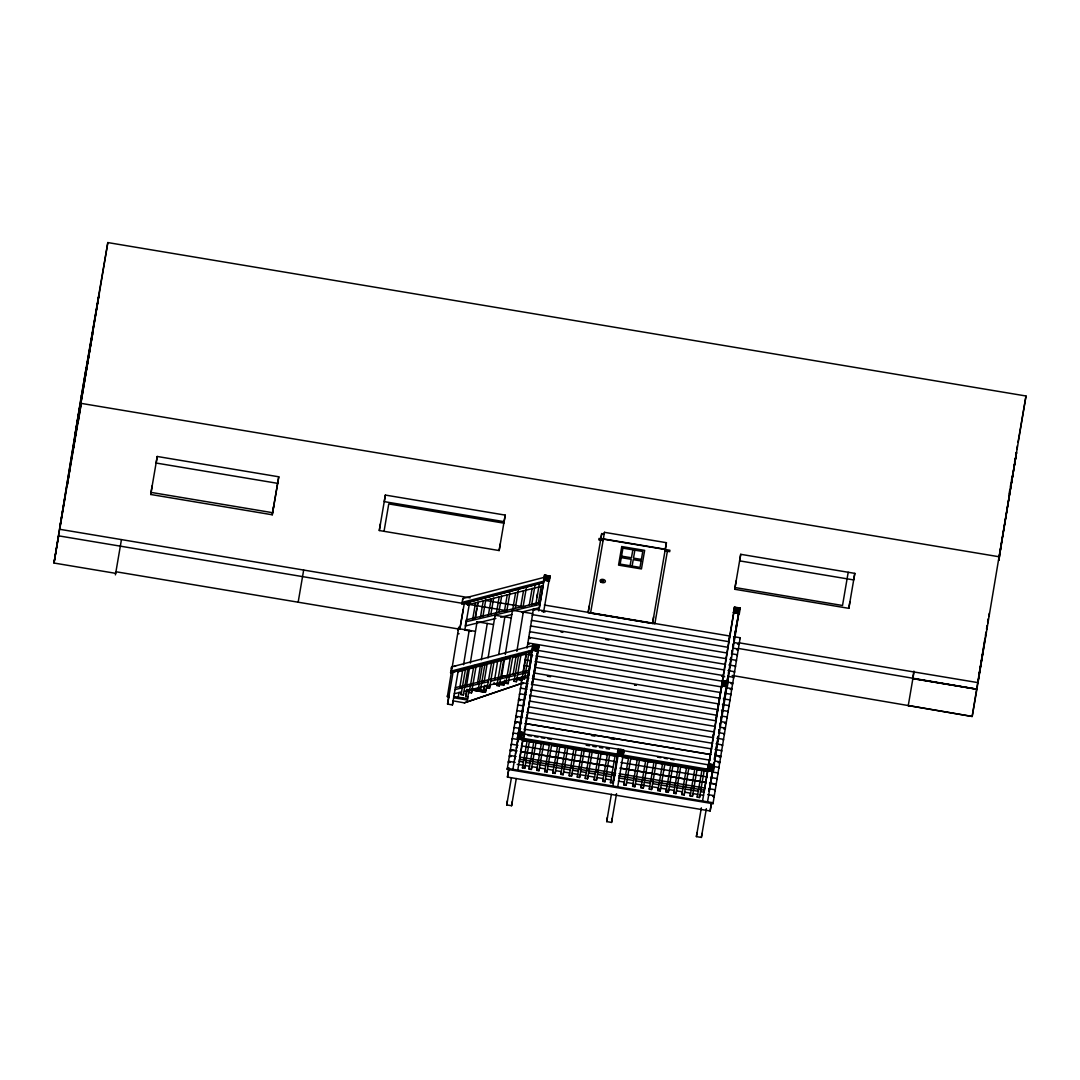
<?xml version="1.0" encoding="UTF-8"?>
<svg xmlns="http://www.w3.org/2000/svg" width="1080" height="1080" viewBox="0 0 1080 1080"><rect width="100%" height="100%" fill="white"/><g stroke="black" fill="none" stroke-linecap="round" stroke-linejoin="round"><path stroke-width="1.5" d="M1012.73 474.512L1011.488 482.423L1016.496 452.682L998.676 560.452L1013.404 471.258M459.594 629.181L115.938 571.752L115.681 573.345L54 563.031L81.378 395.604M86.076 368.429L54 563.031M69.984 468.572L67.284 485.109L81.122 404.082L78.422 420.633M470.097 597.861L59.765 529.294L107.825 242.568L1026 395.995L977.967 682.628L739.557 642.897M121.446 539.609L115.412 574.87M150.714 494.478L157.221 456.476L278.775 476.793L272.268 514.782L150.714 494.478L152.145 485.838M157.221 456.476L156.155 463.037L277.695 483.354M272.268 514.782L273.699 506.142M303.669 570.051L298.161 602.208M379.296 530.523L385.358 495.072L505.211 515.106L499.149 550.557L379.296 530.523L380.363 523.976M385.358 495.072L384.277 501.633L504.131 521.667M448.902 696.074L448.767 696.911L447.363 696.668L458.703 627.426L460.107 627.656L459.918 628.749L464.319 603.288M458.393 669.843L452.412 704.929L447.552 704.106L448.754 696.762M449.118 694.832L448.97 695.682L447.579 695.439L447.363 696.668M467.937 602.424L543.713 582.485L461.862 603.936L462.132 602.384L543.942 581.094L544.671 577.233L462.848 598.523L461.862 603.936M452.412 704.929L453.087 700.852L464.333 702.851L522.855 683.033M455.369 687.636L529.254 670.207M469.692 601.952L464.292 603.423M459.041 692.348L458.028 698.463M459.837 687.474L462.767 669.573M463.563 664.7L469.152 630.545M468.072 667.71L463.347 695.021L461.079 694.629L461.376 692.861M463.347 695.021L463.644 693.239M466.574 685.813L469.503 667.899M470.313 663.053L477.063 621.769L493.398 624.496M464.333 702.851L522.882 682.925M467.843 696.816L465.764 696.587L466.83 690.08M453.708 697.734L467.303 700.002L467.464 699.057M467.667 697.91L467.519 698.774L453.614 696.452M476.24 665.442L471.501 692.928L469.233 692.55L469.517 690.782M471.501 692.928L471.798 691.16M476.24 690.768L476.469 689.513M477.536 682.911L480.506 664.781M481.315 659.84L487.269 623.43M499.149 550.557L500.216 543.996M505.211 515.106L503.874 523.152L388.76 503.915L384.035 531.32M478.076 690.323L478.373 688.54L480.64 688.932L480.357 690.701L478.076 690.323L482.639 663.863M487.283 662.85L484.11 682.128L484.326 680.9M488.079 657.923L495.058 615.249L511.407 617.976M486.81 685.22L485.973 690.08L483.908 689.742L484.434 686.489M467.303 700.002L469.125 689.459L485.447 692.307L471.974 689.945M486.095 689.337L485.447 692.307M487.202 687.974L487.499 686.192L489.767 686.57L489.47 688.351L487.202 687.974L491.764 661.487M494.681 679.239L497.651 661.041M498.731 654.426L504.873 616.883M503.942 658.517L499.217 685.935L496.949 685.543L497.232 683.775M499.217 685.935L499.514 684.153M502.7 676.89L501.62 676.715L504.549 658.827M505.278 654.44L512.5 610.254L532.643 613.643M494.14 682.547L493.925 683.775L503.766 685.22M503.942 684.18L499.041 683.357M504.09 683.276L501.647 682.992M512.851 656.316L508.14 683.681L505.872 683.303L506.169 681.534M508.14 683.681L508.437 681.912M513.108 674.271L516.064 656.249M516.861 651.362L523.287 612.063L523.112 613.062M521.1 654.197L516.362 681.71L514.094 681.332L514.377 679.55M516.362 681.71L516.659 679.941M507.209 769.325L507.37 768.366L713.164 802.764L713.003 803.709L507.209 769.325L522.423 676.971M524.664 672.408L523.098 672.152L526.041 654.25L525.865 655.196M527.027 648.108L533.426 609.026L729.27 641.75M507.438 777.087L508.977 768.123L507.438 777.087L710.14 810.972L711.437 803.372M536.895 597.092L537.449 593.784M526.797 651.74L522.139 678.74L524.408 679.118L524.691 677.349M517.455 737.68L518.413 731.849L524.489 732.861L523.53 738.693L517.455 737.68L523.53 738.693M516.294 778.559L511.61 805.721L506.736 804.911L507.398 800.834M532.021 650.403L532.913 644.855L538.65 645.813L537.732 651.362L532.089 649.863L537.732 651.362M713.313 769.878L713.016 771.592L517.577 738.936L517.901 737.114M517.955 736.628L532.859 645.624L451.629 666.913L450.603 672.786L532.494 651.159M543.618 580.028L544.414 575.195L550.152 576.153L549.356 580.986L543.618 580.028L549.356 580.986M512.744 770.242L512.973 768.785M514.526 759.942L514.823 758.16M515.471 754.178L515.754 752.396M516.712 746.577L516.415 748.346L523.26 707.764M517.414 742.311L517.86 738.896M518.157 736.776C515.201 729.311 528.376 731.525 523.192 737.627L518.225 736.425L523.192 737.627M519.291 730.836L519.575 729.054M525.339 693.86L525.042 695.641L531.995 654.601M525.906 690.35L526.203 688.568M526.77 685.098L527.054 683.316M722.803 681.305L532.602 649.512L533.29 645.313M519.332 732.091L519.899 728.136M520.438 724.856L520.965 721.589M521.505 718.308L528.741 674.082M529.268 670.815L529.808 667.535M530.348 664.268L530.888 660.987M531.414 657.707L531.954 654.44M538.785 610.97L544.846 575.397L549.639 576.207L549.018 579.974L544.226 579.177L549.058 579.717M511.61 805.721L512.271 801.657M522.531 740.812L519.25 761.346L523.463 762.048M531.765 684.329L532.305 681.008M532.845 677.903L533.385 674.582M524.232 732.226L527.175 714.069M527.702 710.964L528.242 707.535M528.782 704.43L529.308 700.988M529.848 697.883L530.388 694.453M530.914 691.349L531.455 687.906M531.995 684.801L532.521 681.359M533.061 678.254L533.588 674.825M534.128 671.72L534.668 668.277M535.194 665.172L535.734 661.743M536.274 658.638L536.801 655.196M549.234 579.42L549.666 576.788L543.632 611.928M524.259 734.198L538.771 646.623L535.815 646.124M529.551 740.394L524.718 768.339L522.45 767.961L522.747 766.179M524.718 768.339L525.015 766.557M536.193 741.501L531.36 769.446L529.092 769.068L529.389 767.3M531.36 769.446L531.657 767.678M543.821 742.784L538.988 770.729L536.72 770.351L537.017 768.568M561.06 632.057L562.802 632.327M538.988 770.729L539.285 768.947M544.685 771.674L549.518 743.729L551.786 744.107L546.952 772.052L544.685 771.674L544.981 769.905M546.952 772.052L547.25 770.283M559.967 745.484L555.134 773.428L552.865 773.037L553.163 771.269M555.134 773.428L555.431 771.647M567.945 746.807L563.112 774.752L560.844 774.374L561.141 772.605M667.373 551.3L654.845 623.781L588.128 612.63L589.207 606.069M600.656 540.149L601.722 533.588L604.152 534.006L604.449 532.332L666.414 542.687L665.348 549.248L603.369 538.893L590.558 613.089L652.536 623.444L666.414 542.687M563.112 774.752L563.409 772.983M604.449 532.332L603.086 540.554L598.793 539.838L599.036 538.434L669.924 550.274L669.681 551.691L665.064 550.908M569.255 775.778L574.074 747.833L576.356 748.211L571.523 776.155L569.255 775.778L569.538 774.009M571.523 776.155L571.806 774.387M584.591 748.427L579.582 777.505L577.314 777.128L577.598 775.346M579.582 777.505L579.865 775.724M592.367 750.897L587.547 778.842L585.279 778.464L585.562 776.682M587.547 778.842L587.831 777.06M601.263 752.382L596.444 780.327L594.176 779.949L594.459 778.167M596.444 780.327L596.727 778.545M602.735 781.38L607.554 753.435L609.822 753.813L605.003 781.758L602.735 781.38L603.018 779.598M605.003 781.758L605.286 779.976M610.457 782.663L615.289 754.717L617.558 755.096L612.725 783.041L610.457 782.663L610.754 780.894M617.841 786.146L623.997 750.128L618.26 749.169L617.342 754.717L623.174 755.136M612.725 783.041L613.022 781.272M616.532 793.665L611.563 822.434L606.704 821.61L607.392 817.385M617.963 753.827C615.155 746.766 627.656 748.859 622.742 754.623L618.017 753.462L622.742 754.623M611.563 822.434L612.265 818.195M630.963 757.337L626.13 785.282L623.862 784.904L624.159 783.135M626.13 785.282L626.427 783.513M652.536 623.444L653.616 616.829M639.711 758.808L634.892 786.753L632.624 786.375L632.907 784.593M634.892 786.753L635.175 784.971M640.994 787.765L645.827 759.821L648.095 760.199L643.262 788.144L640.994 787.765L641.29 785.997M643.262 788.144L643.558 786.375M649.31 789.156L654.143 761.211L656.411 761.589L651.577 789.534L649.31 789.156L649.607 787.388M651.577 789.534L651.875 787.765M657.909 790.601L658.206 788.818L660.474 789.197L660.177 790.979L657.909 790.601L662.742 762.655M666.023 791.951L666.32 790.182L668.588 790.56L668.29 792.328L666.023 791.951L670.856 764.005L673.124 764.384L668.29 792.328M673.745 793.247L678.577 765.302L680.846 765.679L676.013 793.625L673.745 793.247L674.042 791.465M676.013 793.625L676.31 791.842M681.885 794.597L686.705 766.652L688.986 767.043L684.153 794.988L681.885 794.597L682.168 792.828M684.153 794.988L684.45 793.206M697.248 768.42L692.415 796.365L690.147 795.987L690.444 794.205M692.415 796.365L692.712 794.583M704.349 769.608L699.516 797.553L697.248 797.175L697.545 795.393M699.516 797.553L699.813 795.771M734.738 589.275L740.718 554.31L854.807 573.372L848.826 608.337L734.738 589.275L736.115 580.973M740.718 554.31L739.652 560.871L853.726 579.933L854.807 573.372M706.347 808.677L701.379 837.432L696.398 836.609L697.059 832.532M707.522 769.379L708.413 763.789L714.393 764.788L713.475 770.378L707.522 769.379L707.63 768.582M707.832 769.77L704.038 792.234L700.529 791.64M708.642 764.87L717.458 710.977L716.904 714.137M717.579 710.06L729.594 636.714M733.428 612.617L734.346 607.068L740.246 608.054L739.327 613.602L733.428 612.617L739.327 613.602M708.048 769.068L702.662 800.321M713.178 769.338L708.237 768.514L734.67 607.136L729.054 639.887M722.183 685.004L727.015 685.813L722.183 685.004L722.871 680.805L727.758 681.25M734.832 607.19L734.09 611.739L738.95 612.562L734.144 611.388M701.379 837.432L702.054 833.368M714.528 759.226L715.082 755.838M715.824 751.288L716.121 749.507M716.837 745.146L718.214 736.722M719.024 731.768L719.307 729.999M720.104 725.153L720.387 723.384M720.805 720.819L721.521 716.486M722.317 711.612L722.601 709.83M723.02 707.319L723.425 704.795M724.491 698.274L724.788 696.505M725.49 692.172L725.787 690.39M727.461 680.157L727.745 678.389M728.663 672.827L729.176 669.708M727.245 681.048L730.242 663.134M730.796 659.745L731.227 657.113M731.66 654.467L731.957 652.698M732.74 647.851L733.037 646.07M733.847 641.142L734.616 636.417M735.143 633.177L735.615 630.315M736.141 627.102L736.654 623.943M712.814 771.282L713.88 765.072M713.016 771.592L727.002 686.151M727.015 685.813L739.638 608.351M721.575 685.881L727.312 686.84L728.231 681.291L722.601 680.967M710.14 810.972L711.49 802.737M713.003 803.709L740.164 637.754L733.523 636.647M848.205 572.265L842.522 605.489L735.035 587.534M848.826 608.337L849.893 601.776M738.545 648.473L976.901 689.175L972.176 716.472L908.267 705.551M912.56 679.32L913.896 671.125M914.018 671.936L908.226 705.78M984.906 638.685L972.176 716.472L732.173 675.473M985.446 635.364L985.986 632.043M986.54 628.722L987.08 625.401M987.62 622.08L988.16 618.759M983.097 651.254L976.874 689.283L912.924 678.605L976.901 689.175M986.067 633.096L983.367 649.607M986.607 629.775L987.147 626.454M987.701 623.133L988.24 619.812M988.78 616.491L989.321 613.17M998.676 560.452L1001.376 544.199M1013.661 469.706L1016.496 452.682M81.365 395.712L107.825 242.568M75.127 433.863L79.826 406.688M60.251 524.772L64.949 497.596M273.348 508.221L278.775 476.793M462.591 600.075L462.848 598.523M450.603 672.786L450.833 671.193L532.697 649.957L532.872 648.986L532.049 650.066M451.413 668.507L451.629 666.913M458.19 630.464L458.406 629.235M458.703 627.426L458.487 628.655L475.376 631.341M459.932 628.506L463.266 609.215M447.552 704.106L453.101 671.99L458.339 670.599M467.492 604.976L467.978 602.181M521.586 612.104L539.298 607.743L540.243 602.451L466.358 619.826L465.264 625.995L495.842 618.449M464.913 629.586L469.814 601.25M468.976 631.53L469.193 630.302M472.621 619.623L475.457 603.234M461.079 694.629L465.629 668.331M475.173 618.313L476.82 608.715M477.374 605.515L477.927 602.316M475.146 618.503L477.9 602.573M476.847 622.998L477.063 621.769M465.764 696.587L467.033 689.229M480.384 617.612L483.219 601.074M469.233 692.55L473.796 666.05M482.909 616.491L485.69 600.305M488.322 615.546L491.157 599.022M490.846 614.426L493.627 598.239M480.357 690.701L485.096 663.147M494.856 616.477L495.058 615.249M496.341 613.454L499.176 596.93M483.908 689.742L484.677 685.287M498.865 612.333L501.647 596.147M489.47 688.351L494.221 660.717M504.401 611.361L507.236 594.837M506.925 610.24L509.963 592.718M496.949 685.543L501.485 659.205M512.325 611.253L512.5 610.254M512.77 609.174L515.619 592.65M501.62 676.715L501.795 675.716L506.412 676.485M515.308 608.054L518.332 590.531M503.726 685.409L504.617 680.238M505.872 683.303L510.665 655.574M520.695 607.122L523.53 590.598M522.95 607.595L526.244 588.479M514.094 681.332L518.913 653.413M529.308 604.881L532.143 588.357M531.562 605.354L534.856 586.238M534.195 604.314L534.357 603.369M521.046 680.981L521.276 679.631M529.565 632.637L529.726 631.679L725.571 664.403M530.496 626.954L530.658 625.968L726.503 658.733M531.414 621.297L531.576 620.352L727.421 653.076M532.346 615.6L532.508 614.642L728.352 647.379M533.439 609.026L533.264 609.971L534.83 610.24M523.085 672.206L523.26 671.207M524.016 666.522L524.192 665.563L529.16 666.414M524.948 660.825L525.11 659.867L530.091 660.704M517.577 705.928L517.739 704.97L522.72 705.807M518.508 700.232L518.67 699.26L523.652 700.124M519.413 694.683L519.575 693.725L526.217 694.845M520.331 689.081L520.493 688.109L527.135 689.243M513.891 728.406L514.067 727.461L520.695 728.568M516.659 711.545L516.821 710.586L521.802 711.423M510.408 749.817L517.05 750.924L510.408 749.803L510.246 750.762L511.812 751.019M511.164 745.146L511.326 744.188L517.968 745.295M512.082 739.516L512.244 738.558L518.886 739.678M512.987 733.954L513.149 733.01L518.13 733.847M535.734 604.773L539.123 585.104M524.408 679.118L529.24 651.119M538.272 603.612L541.323 585.832M544.414 575.195L550.152 576.153M540.081 603.288L543.132 585.617M544.846 575.397L549.639 576.207M544.414 578.786L544.671 577.233M528.701 673.286L528.309 675.513L524.867 676.364M532.427 651.496L532.697 649.957M532.602 649.512L537.394 650.322L538.083 646.11M517.577 738.936L517.833 737.451L713.515 770.148M520.587 722.885L527.539 681.386M528.093 678.254L528.674 674.838M523.692 705.011L524.381 701.217M506.736 804.911L511.421 777.749M513 768.623L520.007 727.826M538.65 645.813L534.884 645.583M533.371 677.875L538.771 646.623M532.697 681.939L537.341 652.091M517.874 769.446L523.031 739.571M522.45 767.961L527.283 740.016M529.092 769.068L533.925 741.123M536.72 770.351L541.553 742.405M552.865 773.037L557.699 745.092M588.128 612.63L601.722 533.588M560.844 774.374L565.677 746.428M577.314 777.128L582.134 749.183L584.402 749.561M585.279 778.464L590.099 750.519M630.086 565.758L631.206 559.305L621.284 557.644M632.84 549.815L631.463 557.78L621.54 556.133M594.176 779.949L598.995 752.004M632.124 566.096L633.231 559.643L641.129 560.966M634.878 550.152L633.501 558.131L641.385 559.44M617.436 754.178L617.382 754.502M618.26 749.169L524.462 734.103M617.301 756.459L613.805 780.354M606.704 821.61L611.388 794.232M612.968 785.336L618.125 755.46M623.862 784.904L628.695 756.959M632.624 786.375L637.443 758.43M660.177 790.979L665.01 763.034M690.147 795.987L694.98 768.042M697.248 797.175L702.081 769.23M712.706 737.546L713.273 734.238M715.838 719.348L722.129 682.965M707.724 768.083L707.576 768.933M708.25 764.802L623.889 750.708M721.049 690.188L721.467 687.042M696.398 836.609L701.365 807.84M708.237 768.514L713.246 768.974M710.505 767.327L710.087 766.598A1.377 1.08 9.8 0 1 711.963 765.248L712.463 765.679A1.377 1.08 9.8 0 1 710.559 767.016L710.276 766.827M710.897 765.383A1.377 1.08 9.8 0 1 712.543 766.841A1.377 1.08 9.8 0 1 710.235 767.151A1.377 1.08 9.8 0 1 710.897 765.383L710.951 765.072M731.592 653.535L732.159 650.12M732.659 647.014L733.293 643.545M733.725 641.52L738.599 613.44M727.38 679.604L727.974 675.837M728.514 673.029L729.095 669.614M729.662 666.455L731.052 657.572M731.606 654.426L732.146 650.875M732.699 647.73L733.279 644.301M733.725 641.831L738.599 613.615M722.925 706.334L723.492 703.039M724.046 699.894L724.68 695.844M725.193 693.32L725.814 689.269M718.618 732.983L719.172 729.459M719.766 726.408L720.32 722.75M720.9 719.834L721.453 716.175M721.953 713.678L722.588 709.601M723.101 707.036L723.722 703.026M724.073 700.38L726.543 687.123M714.514 758.092L717.039 743.148M717.647 740.003L718.106 736.223M718.686 733.374L719.24 729.648M719.82 726.664L720.387 723.074M720.954 719.779L726.449 687.879M740.246 608.054L735.98 607.905M712.814 768.987L709.02 791.316L712.719 769.959M713.286 766.53L713.948 762.413L713.718 767.259M714.285 759.807L717.917 738.49M713.286 766.665L713.853 763.371M728.231 681.291L725.166 681.345M707.657 801.158L713.192 768.879M727.312 686.84L721.683 685.274M714.055 765.288L710.262 764.424M713.475 770.378L707.589 768.839M714.393 764.788L710.222 764.654M737.222 655.695L737.384 654.75L732.402 653.913M739.989 638.712L740.164 637.754M733.523 678.254L733.685 677.308L728.716 676.471M734.441 672.638L734.602 671.693L727.974 670.586M735.359 667.022L735.521 666.077L728.892 664.97M736.29 661.338L736.466 660.366L729.824 659.259M728.892 706.59L729.067 705.591M729.824 700.92L729.986 699.948L723.343 698.841M730.755 695.21L730.917 694.264L725.936 693.428M726.3 722.507L726.125 723.465L724.572 723.195M727.029 717.943L727.204 716.999L722.223 716.162M727.947 712.327L728.123 711.369M720.779 756.23L715.797 755.393L720.779 756.202L720.616 757.175L719.051 756.891M721.535 751.545L721.697 750.6L715.068 749.493M722.452 745.929L722.628 744.971L715.986 743.864M723.371 740.313L723.546 739.368L716.904 738.248M724.302 734.63L724.477 733.644L719.496 732.821M716.958 779.53L717.12 778.572L710.491 777.465M717.876 773.914L718.052 772.956L713.07 772.119M718.794 768.352L718.956 767.408L713.975 766.571M715.122 790.749L715.298 789.777L708.655 788.67M716.04 785.147L716.202 784.188L709.574 783.081M1009.125 493.709L1009.692 490.401M1010.273 487.08L1010.84 483.773M1011.407 480.465L1011.987 477.144M1014.552 462.24L1015.133 458.933M1015.7 455.612L1016.28 452.304M1016.847 448.996L1017.414 445.675M1017.995 442.368L1026 395.995M978.655 676.89L983.07 651.308M54.257 561.452L58.698 535.856L507.303 610.821M543.119 585.927L467.532 604.813M454.019 666.455L455.652 666.009M458.069 671.787L466.169 669.64M472.905 666.063L477.752 664.808M501.944 658.517L506.79 657.248M467.788 669.222L509.72 658.327M512.946 657.49L525.839 654.143M529.065 653.306L532.292 652.469M501.471 659.354L503.915 658.733M500.675 617.261L511.933 614.493M454.275 693.765L461.525 691.97M464.549 691.227L470.596 689.742M472.095 689.364L487.485 685.571M490.037 684.95L498.163 682.938M499.784 682.547L507.222 680.711M508.707 680.346L514.188 678.996M516.929 678.321L523.274 676.755M465.98 621.797L539.879 604.409M455.004 689.567L462.24 687.865M463.739 687.501L471.285 685.733M472.797 685.382L480.141 683.64M481.613 683.303L488.268 681.737M490.698 681.156L515.889 675.23M517.536 674.851L528.889 672.179M81.513 403.434L999.689 556.862M151.078 492.399L272.632 512.703M735.831 608.04L739.678 608.675L739.166 610.133M544.158 579.92L549.018 580.73M544.32 605.03L730.202 636.093M485.069 600.372L525.015 607.041M734.252 642.573L739.233 643.41L739.071 644.369L737.505 644.099M541.931 611.415L545.062 611.942M733.334 648.202L738.315 649.039L738.153 649.985L736.587 649.728M605.678 639.481L608.958 640.035M724.653 670.032L528.808 637.308L528.646 638.253L530.213 638.51M464.589 630.018L471.245 631.125M723.735 675.635L527.89 642.911L527.729 643.856L529.294 644.125M721.575 676.256L724.734 676.782M457.69 633.514L459.095 633.744M727.785 682.128L732.766 682.965L732.605 683.91L731.038 683.64M527.702 654.507L532.669 655.358M535.99 655.898L721.872 686.975M726.854 687.785L731.835 688.635L731.673 689.594L730.107 689.31M535.073 661.527L720.954 692.604M535.802 667.494L720.023 698.301M534.884 673.137L719.091 703.985M722.426 704.484L729.054 705.645M547.412 676.215L550.543 676.742M528.957 678.092L522.315 676.971L522.153 677.93L523.719 678.2M532.278 678.632L718.16 709.709M721.481 710.249L728.123 711.369M517.253 678.321L521.937 679.104M515.538 678.929L521.788 679.968M515.524 679.037L521.762 680.076M528.039 683.707L521.397 682.601L521.235 683.559L522.801 683.816M531.36 684.275L717.241 715.338M530.456 689.769L716.337 720.86M721.318 721.67L726.3 722.52M529.538 695.399L715.419 726.462M720.401 727.286L725.382 728.123L725.22 729.067L723.64 728.811M530.293 701.19L714.514 732.011M518.508 700.204L520.074 700.502M529.362 706.914L713.583 737.708M461.268 698.099L464.36 698.612M526.784 712.247L712.665 743.324M522.544 717.323L515.903 716.202L515.74 717.161L517.307 717.417M525.865 717.876L711.747 748.94M514.985 721.832L521.613 722.952L514.985 721.818L514.823 722.79L516.389 723.047M591.638 735.601L594.932 736.155M611.064 738.841L614.237 739.382M524.016 729.122L709.898 760.185M714.879 761.009L719.861 761.846L719.699 762.804L718.133 762.534M528.093 735.507L531.414 736.061M534.735 736.614L538.043 737.168M541.364 737.721L544.685 738.288M548.006 738.841L551.327 739.395M586.183 745.214L589.505 745.767M592.812 746.321L596.133 746.874M599.454 747.428L602.775 747.995M606.096 748.548L609.417 749.101M657.545 757.148L660.865 757.701M664.187 758.255L667.508 758.808M670.829 759.362L674.136 759.915M517.631 738.666L713.057 771.323M522.207 740.218L547.101 744.39M552.082 745.214L557.051 746.051M562.032 746.888L590.247 751.599M593.568 752.153L605.192 754.097M608.513 754.65L615.141 755.757M623.444 757.148L628.425 757.985M633.407 758.808L653.319 762.143M658.301 762.966L676.553 766.03M679.874 766.571L688.176 767.961M691.497 768.514L694.804 769.082M698.125 769.622L708.089 771.296M522.828 740.664L527.027 741.366M529.294 741.744L533.668 742.473M535.937 742.865L541.296 743.755M543.564 744.134L549.261 745.078M551.529 745.47L557.442 746.456M559.71 746.834L565.421 747.792M567.688 748.17L573.831 749.196M576.099 749.574L581.89 750.533M584.159 750.911L589.856 751.869M592.124 752.247L598.752 753.354M601.02 753.732L607.311 754.785M609.579 755.163L615.033 756.081M622.08 757.255L628.438 758.322M630.707 758.7L637.2 759.78M639.468 760.158L645.57 761.184M647.838 761.562L653.886 762.575M656.154 762.952L662.486 764.005M664.754 764.384L678.321 766.652M680.589 767.029L686.462 768.015M688.73 768.393L694.724 769.392M696.991 769.77L701.825 770.58M704.092 770.958L707.616 771.552M521.289 745.848L615.884 761.657M620.865 762.493L707.171 776.912M709.574 783.095L716.202 784.202M516.132 756.513L509.49 755.393L509.328 756.351L510.894 756.621M519.453 757.053L615.708 773.159M619.029 773.699L705.335 788.13M519.588 759.308L615.276 775.305M618.57 775.859L704.376 790.196M525.731 762.426L530.091 763.168M532.359 763.547L537.719 764.438M540 764.816L545.683 765.774M547.965 766.152L553.878 767.138M556.146 767.515L561.856 768.474M564.125 768.852L570.254 769.878M572.522 770.256L578.313 771.215M580.581 771.592L586.278 772.551M588.546 772.929L595.175 774.036M597.443 774.414L603.734 775.467M606.002 775.845L611.469 776.763M618.854 777.991L624.875 779.004M627.143 779.382L633.623 780.462M635.89 780.84L642.006 781.866M644.274 782.244L650.322 783.257M652.59 783.635L658.908 784.688M661.176 785.066L667.035 786.051M669.303 786.429L674.757 787.334M677.025 787.712L682.884 788.697M685.152 789.075L698.261 791.262M515.16 762.399L508.532 761.292L508.37 762.237L509.936 762.507M707.684 794.57L714.326 795.69L714.163 796.635L712.598 796.365M508.41 761.981L509.976 762.237M712.638 796.109L714.204 796.365M517.185 764.357L522.923 765.167M525.191 765.545L529.565 766.274M531.832 766.652L537.192 767.543M539.46 767.921L545.157 768.879M547.425 769.257L553.338 770.242M555.606 770.621L561.317 771.579M563.585 771.957L569.714 772.983M571.995 773.361L577.773 774.333M580.041 774.711L585.738 775.656M588.006 776.034L594.635 777.141M596.903 777.533L603.194 778.572M605.462 778.964L610.929 779.868M618.313 781.11L624.335 782.109M626.602 782.487L633.082 783.567M635.351 783.945L649.782 786.362M652.05 786.74L658.382 787.793M660.65 788.184L666.495 789.156M668.763 789.534L674.217 790.452M676.485 790.83L682.358 791.802M684.625 792.18L690.62 793.192M692.888 793.571L697.721 794.367M699.989 794.759L703.499 795.339M485.69 690.889L471.852 688.77L485.69 690.889M81.108 400.505L73.022 449.969L92.637 333.734L81.108 400.505M87.372 362.219L83.849 383.697L98.888 295.542L87.372 362.219M621.756 546.548L618.557 565.124L641.452 568.944L644.652 550.368L621.756 546.548M622.917 548.154L620.163 564.098L640.008 567.405L642.762 551.475L622.917 548.154M602.087 580.811L603.45 581.148L602.087 580.811M636.282 685.274L634.554 684.976L636.282 685.287M710.829 754.542L524.948 723.479L710.829 754.569M613.305 766.989L520.371 751.464L613.305 767.003M706.253 782.528L619.947 768.096L706.253 782.541M546.035 577.773A1.377 1.08 9.8 0 0 548.343 577.476A1.377 1.08 9.8 0 0 546.683 576.005A1.377 1.08 9.8 0 0 546.035 577.773M545.981 578.097A1.377 1.08 9.8 0 0 548.289 577.787A1.377 1.08 9.8 0 0 546.629 576.329A1.377 1.08 9.8 0 0 545.981 578.097M534.411 648.135A1.377 1.08 9.8 0 0 536.706 647.825A1.377 1.08 9.8 0 0 535.059 646.367A1.377 1.08 9.8 0 0 534.411 648.135M534.452 647.865A1.377 1.08 9.8 0 0 536.76 647.555A1.377 1.08 9.8 0 0 535.1 646.096A1.377 1.08 9.8 0 0 534.452 647.865M520.209 735.399A1.377 1.08 9.8 0 0 522.518 735.102A1.377 1.08 9.8 0 0 520.857 733.63A1.377 1.08 9.8 0 0 520.209 735.399M520.263 735.089A1.377 1.08 9.8 0 0 522.572 734.778A1.377 1.08 9.8 0 0 520.911 733.32A1.377 1.08 9.8 0 0 520.263 735.089M619.758 752.436A1.377 1.08 9.8 0 0 622.067 752.139A1.377 1.08 9.8 0 0 620.406 750.681A1.377 1.08 9.8 0 0 619.758 752.436M619.826 752.045A1.377 1.08 9.8 0 0 622.134 751.748A1.377 1.08 9.8 0 0 620.474 750.289A1.377 1.08 9.8 0 0 619.826 752.045M723.991 683.613A1.377 1.08 9.8 0 0 726.3 683.303A1.377 1.08 9.8 0 0 724.639 681.845A1.377 1.08 9.8 0 0 723.991 683.613M724.059 683.221A1.377 1.08 9.8 0 0 726.367 682.911A1.377 1.08 9.8 0 0 724.707 681.453A1.377 1.08 9.8 0 0 724.059 683.221M735.872 609.957A1.377 1.08 9.8 0 0 738.18 609.647A1.377 1.08 9.8 0 0 736.52 608.188A1.377 1.08 9.8 0 0 735.872 609.957M735.804 610.349A1.377 1.08 9.8 0 0 738.113 610.038A1.377 1.08 9.8 0 0 736.452 608.58A1.377 1.08 9.8 0 0 735.804 610.349M601.182 582.242A2.673 1.661 9.3 0 0 605.381 581.472A2.673 1.661 9.3 0 0 601.668 579.393A2.673 1.661 9.3 0 0 601.182 582.242"/></g></svg>
